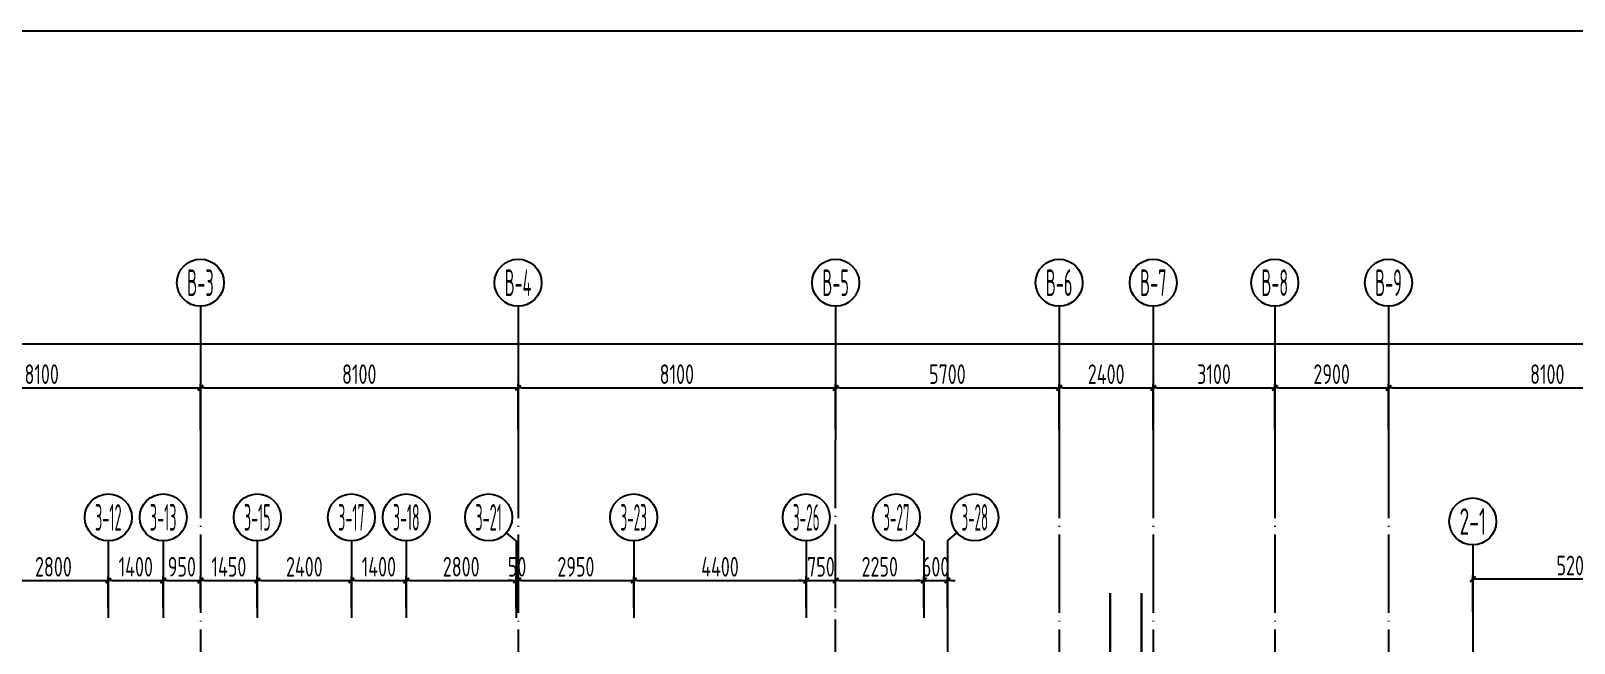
# Model space of a CAD drawing. Extents: x -57409 to 252654, y -8259 to 229119.
# Drawn here: x 59553 to 98913, y 213496 to 229119 of the extents above; entities that cross this region are included whole.
import ezdxf
from ezdxf.enums import TextEntityAlignment as Align

# ---------------------------------------------------------------- set-up
doc = ezdxf.new("R2010")
doc.units = 0
doc.header["$LTSCALE"] = 100
doc.header["$PDMODE"] = 35
doc.header["$PDSIZE"] = 200
doc.linetypes.add('DOTE', pattern=[2.42, 2, -0.2, 0.02, -0.2])
doc.layers.get('0').update_dxf_attribs({"linetype": 'CONTINUOUS'})
doc.layers.get('Defpoints').update_dxf_attribs({"linetype": 'CONTINUOUS'})
for name, color, linetype in [('B-TEXT', 3, 'CONTINUOUS'), ('dote', 253, 'DOTE'), ('Z-AXIS', 3, 'CONTINUOUS')]:
    doc.layers.add(name, color=color, linetype=linetype)
doc.layers.add('mis', color=31, linetype='CONTINUOUS', plot=False)
doc.styles.add('_TCH_AXIS', font='tssdeng.shx', dxfattribs={"width": 0.7, "bigfont": 'tssdchn.shx'})
doc.styles.add('COMPLEX', font='tssdeng.shx', dxfattribs={"width": 0.7, "bigfont": 'tssdchn.shx'})
doc.styles.add('TSSD_Dimension', font='tssdeng.shx', dxfattribs={"width": 0.7})
doc.dimstyles.new('TSSD_100_100$0', dxfattribs={"dimtxt": 300, "dimasz": 100, "dimexe": 100, "dimexo": 250, "dimgap": 100, "dimtad": 1, "dimdec": 0, "dimzin": 0, "dimdsep": 46, "dimtxsty": 'TSSD_Dimension', "dimblk": '_tsdbk', "dimblk1": '_tsdbk', "dimblk2": '_tsdbk', "dimsah": 1, "dimcen": 0, "dimdle": 100, "dimclrt": 7, "dimadec": 0, "dimazin": 0, "dimtfac": 1, "dimtdec": 0, "dimtix": 1, "dimtmove": 2, "dimatfit": 3, "dimldrblk": '_tsdbk', "dimfxl": 1, "dimtolj": 1, "dimtzin": 0, "dimarcsym": 0})

# ---------------------------------------------------------------- blocks, each defined once
blk = doc.blocks.new('_tsdbk')
blk.add_line((-1, 0), (0, 0))
at = {"const_width": 0.5}
blk.add_lwpolyline([(-0.7, -0.7), (0.7, 0.7)], dxfattribs=at)
blk = doc.blocks.new('*D252')
at = {"layer": 'Defpoints', "color": 0}
for p in [(61528, 215095), (58728, 214140), (61528, 214140)]:
    blk.add_point(p, dxfattribs=at)
at = {"layer": 'Z-AXIS', "color": 0, "lineweight": -2}
for p, q in [((58728, 214390), (58728, 215195)), ((58828, 215095), (61428, 215095)), ((61528, 214390), (61528, 215195))]:
    blk.add_line(p, q, dxfattribs=at)
at = {"layer": 'Z-AXIS', "color": 0, "lineweight": -2, "xscale": 100, "yscale": 100, "zscale": 100, "rotation": 180}
blk.add_blockref('_tsdbk', (58728, 215095), dxfattribs=at)
at = {"layer": 'Z-AXIS', "color": 0, "lineweight": -2, "xscale": 100, "yscale": 100, "zscale": 100}
blk.add_blockref('_tsdbk', (61528, 215095), dxfattribs=at)
at = {"layer": 'Z-AXIS', "color": 7, "insert": (60128, 215445), "char_height": 500, "attachment_point": 5, "style": 'TSSD_Dimension'}
blk.add_mtext('\\A1;2800', dxfattribs=at)
blk = doc.blocks.new('*D253')
at = {"layer": 'Defpoints', "color": 0}
for p in [(62928, 215095), (61528, 214140), (62928, 214140)]:
    blk.add_point(p, dxfattribs=at)
at = {"layer": 'Z-AXIS', "color": 0, "lineweight": -2}
for p, q in [((61528, 214390), (61528, 215195)), ((61628, 215095), (62828, 215095)), ((62928, 214390), (62928, 215195))]:
    blk.add_line(p, q, dxfattribs=at)
at = {"layer": 'Z-AXIS', "color": 0, "lineweight": -2, "xscale": 100, "yscale": 100, "zscale": 100, "rotation": 180}
blk.add_blockref('_tsdbk', (61528, 215095), dxfattribs=at)
at = {"layer": 'Z-AXIS', "color": 0, "lineweight": -2, "xscale": 100, "yscale": 100, "zscale": 100}
blk.add_blockref('_tsdbk', (62928, 215095), dxfattribs=at)
at = {"layer": 'Z-AXIS', "color": 7, "insert": (62228, 215445), "char_height": 500, "attachment_point": 5, "style": 'TSSD_Dimension'}
blk.add_mtext('\\A1;1400', dxfattribs=at)
blk = doc.blocks.new('*D254')
at = {"layer": 'Defpoints', "color": 0}
for p in [(65328, 215095), (63878, 214140), (65328, 214140)]:
    blk.add_point(p, dxfattribs=at)
at = {"layer": 'Z-AXIS', "color": 0, "lineweight": -2}
for p, q in [((63878, 214390), (63878, 215195)), ((63978, 215095), (65228, 215095)), ((65328, 214390), (65328, 215195))]:
    blk.add_line(p, q, dxfattribs=at)
at = {"layer": 'Z-AXIS', "color": 0, "lineweight": -2, "xscale": 100, "yscale": 100, "zscale": 100, "rotation": 180}
blk.add_blockref('_tsdbk', (63878, 215095), dxfattribs=at)
at = {"layer": 'Z-AXIS', "color": 0, "lineweight": -2, "xscale": 100, "yscale": 100, "zscale": 100}
blk.add_blockref('_tsdbk', (65328, 215095), dxfattribs=at)
at = {"layer": 'Z-AXIS', "color": 7, "insert": (64603, 215445), "char_height": 500, "attachment_point": 5, "style": 'TSSD_Dimension'}
blk.add_mtext('\\A1;1450', dxfattribs=at)
blk = doc.blocks.new('*D255')
at = {"layer": 'Defpoints', "color": 0}
for p in [(67728, 215095), (65328, 214140), (67728, 214140)]:
    blk.add_point(p, dxfattribs=at)
at = {"layer": 'Z-AXIS', "color": 0, "lineweight": -2}
for p, q in [((65328, 214390), (65328, 215195)), ((65428, 215095), (67628, 215095)), ((67728, 214390), (67728, 215195))]:
    blk.add_line(p, q, dxfattribs=at)
at = {"layer": 'Z-AXIS', "color": 0, "lineweight": -2, "xscale": 100, "yscale": 100, "zscale": 100, "rotation": 180}
blk.add_blockref('_tsdbk', (65328, 215095), dxfattribs=at)
at = {"layer": 'Z-AXIS', "color": 0, "lineweight": -2, "xscale": 100, "yscale": 100, "zscale": 100}
blk.add_blockref('_tsdbk', (67728, 215095), dxfattribs=at)
at = {"layer": 'Z-AXIS', "color": 7, "insert": (66528, 215445), "char_height": 500, "attachment_point": 5, "style": 'TSSD_Dimension'}
blk.add_mtext('\\A1;2400', dxfattribs=at)
blk = doc.blocks.new('*D256')
at = {"layer": 'Defpoints', "color": 0}
for p in [(69128, 215095), (67728, 214140), (69128, 214140)]:
    blk.add_point(p, dxfattribs=at)
at = {"layer": 'Z-AXIS', "color": 0, "lineweight": -2}
for p, q in [((67728, 214390), (67728, 215195)), ((67828, 215095), (69028, 215095)), ((69128, 214390), (69128, 215195))]:
    blk.add_line(p, q, dxfattribs=at)
at = {"layer": 'Z-AXIS', "color": 0, "lineweight": -2, "xscale": 100, "yscale": 100, "zscale": 100, "rotation": 180}
blk.add_blockref('_tsdbk', (67728, 215095), dxfattribs=at)
at = {"layer": 'Z-AXIS', "color": 0, "lineweight": -2, "xscale": 100, "yscale": 100, "zscale": 100}
blk.add_blockref('_tsdbk', (69128, 215095), dxfattribs=at)
at = {"layer": 'Z-AXIS', "color": 7, "insert": (68428, 215445), "char_height": 500, "attachment_point": 5, "style": 'TSSD_Dimension'}
blk.add_mtext('\\A1;1400', dxfattribs=at)
blk = doc.blocks.new('*D257')
at = {"layer": 'Defpoints', "color": 0}
for p in [(71928, 215095), (69128, 214140), (71928, 214140)]:
    blk.add_point(p, dxfattribs=at)
at = {"layer": 'Z-AXIS', "color": 0, "lineweight": -2}
for p, q in [((69128, 214390), (69128, 215195)), ((69228, 215095), (71828, 215095)), ((71928, 214390), (71928, 215195))]:
    blk.add_line(p, q, dxfattribs=at)
at = {"layer": 'Z-AXIS', "color": 0, "lineweight": -2, "xscale": 100, "yscale": 100, "zscale": 100, "rotation": 180}
blk.add_blockref('_tsdbk', (69128, 215095), dxfattribs=at)
at = {"layer": 'Z-AXIS', "color": 0, "lineweight": -2, "xscale": 100, "yscale": 100, "zscale": 100}
blk.add_blockref('_tsdbk', (71928, 215095), dxfattribs=at)
at = {"layer": 'Z-AXIS', "color": 7, "insert": (70528, 215445), "char_height": 500, "attachment_point": 5, "style": 'TSSD_Dimension'}
blk.add_mtext('\\A1;2800', dxfattribs=at)
blk = doc.blocks.new('*D258')
at = {"layer": 'Defpoints', "color": 0}
for p in [(74928, 215095), (71978, 214140), (74928, 214140)]:
    blk.add_point(p, dxfattribs=at)
at = {"layer": 'Z-AXIS', "color": 0, "lineweight": -2}
for p, q in [((71978, 214390), (71978, 215195)), ((72078, 215095), (74828, 215095)), ((74928, 214390), (74928, 215195))]:
    blk.add_line(p, q, dxfattribs=at)
at = {"layer": 'Z-AXIS', "color": 0, "lineweight": -2, "xscale": 100, "yscale": 100, "zscale": 100, "rotation": 180}
blk.add_blockref('_tsdbk', (71978, 215095), dxfattribs=at)
at = {"layer": 'Z-AXIS', "color": 0, "lineweight": -2, "xscale": 100, "yscale": 100, "zscale": 100}
blk.add_blockref('_tsdbk', (74928, 215095), dxfattribs=at)
at = {"layer": 'Z-AXIS', "color": 7, "insert": (73453, 215445), "char_height": 500, "attachment_point": 5, "style": 'TSSD_Dimension'}
blk.add_mtext('\\A1;2950', dxfattribs=at)
blk = doc.blocks.new('*D259')
at = {"layer": 'Defpoints', "color": 0}
for p in [(79328, 215095), (74928, 214140), (79328, 214140)]:
    blk.add_point(p, dxfattribs=at)
at = {"layer": 'Z-AXIS', "color": 0, "lineweight": -2}
for p, q in [((74928, 214390), (74928, 215195)), ((75028, 215095), (79228, 215095)), ((79328, 214390), (79328, 215195))]:
    blk.add_line(p, q, dxfattribs=at)
at = {"layer": 'Z-AXIS', "color": 0, "lineweight": -2, "xscale": 100, "yscale": 100, "zscale": 100, "rotation": 180}
blk.add_blockref('_tsdbk', (74928, 215095), dxfattribs=at)
at = {"layer": 'Z-AXIS', "color": 0, "lineweight": -2, "xscale": 100, "yscale": 100, "zscale": 100}
blk.add_blockref('_tsdbk', (79328, 215095), dxfattribs=at)
at = {"layer": 'Z-AXIS', "color": 7, "insert": (77128, 215445), "char_height": 500, "attachment_point": 5, "style": 'TSSD_Dimension'}
blk.add_mtext('\\A1;4400', dxfattribs=at)
blk = doc.blocks.new('*D260')
at = {"layer": 'Defpoints', "color": 0}
for p in [(82328, 215095), (80078, 214140), (82328, 214140)]:
    blk.add_point(p, dxfattribs=at)
at = {"layer": 'Z-AXIS', "color": 0, "lineweight": -2}
for p, q in [((80078, 214390), (80078, 215195)), ((80178, 215095), (82228, 215095)), ((82328, 214390), (82328, 215195))]:
    blk.add_line(p, q, dxfattribs=at)
at = {"layer": 'Z-AXIS', "color": 0, "lineweight": -2, "xscale": 100, "yscale": 100, "zscale": 100, "rotation": 180}
blk.add_blockref('_tsdbk', (80078, 215095), dxfattribs=at)
at = {"layer": 'Z-AXIS', "color": 0, "lineweight": -2, "xscale": 100, "yscale": 100, "zscale": 100}
blk.add_blockref('_tsdbk', (82328, 215095), dxfattribs=at)
at = {"layer": 'Z-AXIS', "color": 7, "insert": (81203, 215445), "char_height": 500, "attachment_point": 5, "style": 'TSSD_Dimension'}
blk.add_mtext('\\A1;2250', dxfattribs=at)
blk = doc.blocks.new('*D261')
at = {"layer": 'Defpoints', "color": 0}
for p in [(82928, 215095), (82328, 214140), (82928, 214140)]:
    blk.add_point(p, dxfattribs=at)
at = {"layer": 'Z-AXIS', "color": 0, "lineweight": -2}
for p, q in [((82228, 215095), (82128, 215095)), ((82328, 214390), (82328, 215195)), ((82328, 215095), (82928, 215095)), ((82928, 214390), (82928, 215195)), ((83028, 215095), (83128, 215095))]:
    blk.add_line(p, q, dxfattribs=at)
at = {"layer": 'Z-AXIS', "color": 0, "lineweight": -2, "xscale": 100, "yscale": 100, "zscale": 100}
blk.add_blockref('_tsdbk', (82328, 215095), dxfattribs=at)
at = {"layer": 'Z-AXIS', "color": 0, "lineweight": -2, "xscale": 100, "yscale": 100, "zscale": 100, "rotation": 180}
blk.add_blockref('_tsdbk', (82928, 215095), dxfattribs=at)
at = {"layer": 'Z-AXIS', "color": 7, "insert": (82628, 215445), "char_height": 500, "attachment_point": 5, "style": 'TSSD_Dimension'}
blk.add_mtext('\\A1;600', dxfattribs=at)
blk = doc.blocks.new('*D263')
at = {"layer": 'Defpoints', "color": 0}
for p in [(63878, 220009), (55778, 218688), (63878, 218688)]:
    blk.add_point(p, dxfattribs=at)
at = {"layer": 'Z-AXIS', "color": 0, "lineweight": -2}
for p, q in [((55778, 218938), (55778, 220109)), ((63878, 218938), (63878, 220109)), ((55878, 220009), (63778, 220009))]:
    blk.add_line(p, q, dxfattribs=at)
at = {"layer": 'Z-AXIS', "color": 0, "lineweight": -2, "xscale": 100, "yscale": 100, "zscale": 100, "rotation": 180}
blk.add_blockref('_tsdbk', (55778, 220009), dxfattribs=at)
at = {"layer": 'Z-AXIS', "color": 0, "lineweight": -2, "xscale": 100, "yscale": 100, "zscale": 100}
blk.add_blockref('_tsdbk', (63878, 220009), dxfattribs=at)
at = {"layer": 'Z-AXIS', "color": 7, "insert": (59828, 220359), "char_height": 500, "attachment_point": 5, "style": 'TSSD_Dimension'}
blk.add_mtext('\\A1;8100', dxfattribs=at)
blk = doc.blocks.new('*D264')
at = {"layer": 'Defpoints', "color": 0}
for p in [(71978, 220009), (63878, 218688), (71978, 218688)]:
    blk.add_point(p, dxfattribs=at)
at = {"layer": 'Z-AXIS', "color": 0, "lineweight": -2}
for p, q in [((63878, 218938), (63878, 220109)), ((71978, 218938), (71978, 220109)), ((63978, 220009), (71878, 220009))]:
    blk.add_line(p, q, dxfattribs=at)
at = {"layer": 'Z-AXIS', "color": 0, "lineweight": -2, "xscale": 100, "yscale": 100, "zscale": 100, "rotation": 180}
blk.add_blockref('_tsdbk', (63878, 220009), dxfattribs=at)
at = {"layer": 'Z-AXIS', "color": 0, "lineweight": -2, "xscale": 100, "yscale": 100, "zscale": 100}
blk.add_blockref('_tsdbk', (71978, 220009), dxfattribs=at)
at = {"layer": 'Z-AXIS', "color": 7, "insert": (67928, 220359), "char_height": 500, "attachment_point": 5, "style": 'TSSD_Dimension'}
blk.add_mtext('\\A1;8100', dxfattribs=at)
blk = doc.blocks.new('*D265')
at = {"layer": 'Defpoints', "color": 0}
for p in [(85778, 220009), (80078, 218688), (85778, 218688)]:
    blk.add_point(p, dxfattribs=at)
at = {"layer": 'Z-AXIS', "color": 0, "lineweight": -2}
for p, q in [((80078, 218938), (80078, 220109)), ((85778, 218938), (85778, 220109)), ((80178, 220009), (85678, 220009))]:
    blk.add_line(p, q, dxfattribs=at)
at = {"layer": 'Z-AXIS', "color": 0, "lineweight": -2, "xscale": 100, "yscale": 100, "zscale": 100, "rotation": 180}
blk.add_blockref('_tsdbk', (80078, 220009), dxfattribs=at)
at = {"layer": 'Z-AXIS', "color": 0, "lineweight": -2, "xscale": 100, "yscale": 100, "zscale": 100}
blk.add_blockref('_tsdbk', (85778, 220009), dxfattribs=at)
at = {"layer": 'Z-AXIS', "color": 7, "insert": (82928, 220359), "char_height": 500, "attachment_point": 5, "style": 'TSSD_Dimension'}
blk.add_mtext('\\A1;5700', dxfattribs=at)
blk = doc.blocks.new('*D266')
at = {"layer": 'Defpoints', "color": 0}
for p in [(91278, 220009), (88178, 218688), (91278, 218688)]:
    blk.add_point(p, dxfattribs=at)
at = {"layer": 'Z-AXIS', "color": 0, "lineweight": -2}
for p, q in [((88178, 218938), (88178, 220109)), ((91278, 218938), (91278, 220109)), ((88278, 220009), (91178, 220009))]:
    blk.add_line(p, q, dxfattribs=at)
at = {"layer": 'Z-AXIS', "color": 0, "lineweight": -2, "xscale": 100, "yscale": 100, "zscale": 100, "rotation": 180}
blk.add_blockref('_tsdbk', (88178, 220009), dxfattribs=at)
at = {"layer": 'Z-AXIS', "color": 0, "lineweight": -2, "xscale": 100, "yscale": 100, "zscale": 100}
blk.add_blockref('_tsdbk', (91278, 220009), dxfattribs=at)
at = {"layer": 'Z-AXIS', "color": 7, "insert": (89728, 220359), "char_height": 500, "attachment_point": 5, "style": 'TSSD_Dimension'}
blk.add_mtext('\\A1;3100', dxfattribs=at)
blk = doc.blocks.new('*D267')
at = {"layer": 'Defpoints', "color": 0}
for p in [(102278, 220009), (94178, 218688), (102278, 218688)]:
    blk.add_point(p, dxfattribs=at)
at = {"layer": 'Z-AXIS', "color": 0, "lineweight": -2}
for p, q in [((94178, 218938), (94178, 220109)), ((102278, 218938), (102278, 220109)), ((94278, 220009), (102178, 220009))]:
    blk.add_line(p, q, dxfattribs=at)
at = {"layer": 'Z-AXIS', "color": 0, "lineweight": -2, "xscale": 100, "yscale": 100, "zscale": 100, "rotation": 180}
blk.add_blockref('_tsdbk', (94178, 220009), dxfattribs=at)
at = {"layer": 'Z-AXIS', "color": 0, "lineweight": -2, "xscale": 100, "yscale": 100, "zscale": 100}
blk.add_blockref('_tsdbk', (102278, 220009), dxfattribs=at)
at = {"layer": 'Z-AXIS', "color": 7, "insert": (98228, 220359), "char_height": 500, "attachment_point": 5, "style": 'TSSD_Dimension'}
blk.add_mtext('\\A1;8100', dxfattribs=at)
blk = doc.blocks.new('_AXISO')
blk.add_circle((0, 0), 0.5)
at = {"layer": 'B-TEXT', "style": 'COMPLEX', "width": 1.450893}
blk.add_attdef('A', text='', height=0.56, dxfattribs=at).set_placement((0.249375, -0.28), (0.749375, -0.28), align=Align.FIT)
blk = doc.blocks.new('*D271')
at = {"layer": 'Defpoints', "color": 0}
for p in [(80078, 220009), (71978, 218688), (80078, 218688)]:
    blk.add_point(p, dxfattribs=at)
at = {"layer": 'Z-AXIS', "color": 0, "lineweight": -2}
for p, q in [((71978, 218938), (71978, 220109)), ((80078, 218938), (80078, 220109)), ((72078, 220009), (79978, 220009))]:
    blk.add_line(p, q, dxfattribs=at)
at = {"layer": 'Z-AXIS', "color": 0, "lineweight": -2, "xscale": 100, "yscale": 100, "zscale": 100, "rotation": 180}
blk.add_blockref('_tsdbk', (71978, 220009), dxfattribs=at)
at = {"layer": 'Z-AXIS', "color": 0, "lineweight": -2, "xscale": 100, "yscale": 100, "zscale": 100}
blk.add_blockref('_tsdbk', (80078, 220009), dxfattribs=at)
at = {"layer": 'Z-AXIS', "color": 7, "insert": (76028, 220359), "char_height": 500, "attachment_point": 5, "style": 'TSSD_Dimension'}
blk.add_mtext('\\A1;8100', dxfattribs=at)
blk = doc.blocks.new('*D283')
at = {"layer": 'Defpoints', "color": 0}
for p in [(212378, 221130), (50278, 218923), (212378, 218923)]:
    blk.add_point(p, dxfattribs=at)
at = {"layer": 'Z-AXIS', "color": 0, "lineweight": -2}
for p, q in [((50278, 219173), (50278, 221230)), ((212378, 219173), (212378, 221230)), ((50378, 221130), (212278, 221130))]:
    blk.add_line(p, q, dxfattribs=at)
at = {"layer": 'Z-AXIS', "color": 0, "lineweight": -2, "xscale": 100, "yscale": 100, "zscale": 100, "rotation": 180}
blk.add_blockref('_tsdbk', (50278, 221130), dxfattribs=at)
at = {"layer": 'Z-AXIS', "color": 0, "lineweight": -2, "xscale": 100, "yscale": 100, "zscale": 100}
blk.add_blockref('_tsdbk', (212378, 221130), dxfattribs=at)
at = {"layer": 'Z-AXIS', "color": 7, "insert": (103570, 221480), "char_height": 500, "attachment_point": 5, "style": 'TSSD_Dimension'}
blk.add_mtext('\\A1;162100', dxfattribs=at)
blk = doc.blocks.new('*D286')
at = {"layer": 'Defpoints', "color": 0}
for p in [(63878, 215095), (62928, 214140), (63878, 214140)]:
    blk.add_point(p, dxfattribs=at)
at = {"layer": 'Z-AXIS', "color": 0, "lineweight": -2}
for p, q in [((62928, 214390), (62928, 215195)), ((63028, 215095), (63778, 215095)), ((63878, 214390), (63878, 215195))]:
    blk.add_line(p, q, dxfattribs=at)
at = {"layer": 'Z-AXIS', "color": 0, "lineweight": -2, "xscale": 100, "yscale": 100, "zscale": 100, "rotation": 180}
blk.add_blockref('_tsdbk', (62928, 215095), dxfattribs=at)
at = {"layer": 'Z-AXIS', "color": 0, "lineweight": -2, "xscale": 100, "yscale": 100, "zscale": 100}
blk.add_blockref('_tsdbk', (63878, 215095), dxfattribs=at)
at = {"layer": 'Z-AXIS', "color": 7, "insert": (63403, 215445), "char_height": 500, "attachment_point": 5, "style": 'TSSD_Dimension'}
blk.add_mtext('\\A1;950', dxfattribs=at)
blk = doc.blocks.new('*D287')
at = {"layer": 'Defpoints', "color": 0}
for p in [(71978, 215095), (71928, 214140), (71978, 214140)]:
    blk.add_point(p, dxfattribs=at)
at = {"layer": 'Z-AXIS', "color": 0, "lineweight": -2}
for p, q in [((71828, 215095), (71728, 215095)), ((71928, 214390), (71928, 215195)), ((71928, 215095), (71978, 215095)), ((71978, 214390), (71978, 215195)), ((72078, 215095), (72178, 215095))]:
    blk.add_line(p, q, dxfattribs=at)
at = {"layer": 'Z-AXIS', "color": 0, "lineweight": -2, "xscale": 100, "yscale": 100, "zscale": 100}
blk.add_blockref('_tsdbk', (71928, 215095), dxfattribs=at)
at = {"layer": 'Z-AXIS', "color": 0, "lineweight": -2, "xscale": 100, "yscale": 100, "zscale": 100, "rotation": 180}
blk.add_blockref('_tsdbk', (71978, 215095), dxfattribs=at)
at = {"layer": 'Z-AXIS', "color": 7, "insert": (71953, 215445), "char_height": 500, "attachment_point": 5, "style": 'TSSD_Dimension'}
blk.add_mtext('\\A1;50', dxfattribs=at)
blk = doc.blocks.new('*D288')
at = {"layer": 'Defpoints', "color": 0}
for p in [(80078, 215095), (79328, 214140), (80078, 214140)]:
    blk.add_point(p, dxfattribs=at)
at = {"layer": 'Z-AXIS', "color": 0, "lineweight": -2}
for p, q in [((79228, 215095), (79128, 215095)), ((79328, 214390), (79328, 215195)), ((79328, 215095), (80078, 215095)), ((80078, 214390), (80078, 215195)), ((80178, 215095), (80278, 215095))]:
    blk.add_line(p, q, dxfattribs=at)
at = {"layer": 'Z-AXIS', "color": 0, "lineweight": -2, "xscale": 100, "yscale": 100, "zscale": 100}
blk.add_blockref('_tsdbk', (79328, 215095), dxfattribs=at)
at = {"layer": 'Z-AXIS', "color": 0, "lineweight": -2, "xscale": 100, "yscale": 100, "zscale": 100, "rotation": 180}
blk.add_blockref('_tsdbk', (80078, 215095), dxfattribs=at)
at = {"layer": 'Z-AXIS', "color": 7, "insert": (79703, 215445), "char_height": 500, "attachment_point": 5, "style": 'TSSD_Dimension'}
blk.add_mtext('\\A1;750', dxfattribs=at)
blk = doc.blocks.new('*D289')
at = {"layer": 'Defpoints', "color": 0}
for p in [(88178, 220009), (85778, 218688), (88178, 218688)]:
    blk.add_point(p, dxfattribs=at)
at = {"layer": 'Z-AXIS', "color": 0, "lineweight": -2}
for p, q in [((85778, 218938), (85778, 220109)), ((88178, 218938), (88178, 220109)), ((85878, 220009), (88078, 220009))]:
    blk.add_line(p, q, dxfattribs=at)
at = {"layer": 'Z-AXIS', "color": 0, "lineweight": -2, "xscale": 100, "yscale": 100, "zscale": 100, "rotation": 180}
blk.add_blockref('_tsdbk', (85778, 220009), dxfattribs=at)
at = {"layer": 'Z-AXIS', "color": 0, "lineweight": -2, "xscale": 100, "yscale": 100, "zscale": 100}
blk.add_blockref('_tsdbk', (88178, 220009), dxfattribs=at)
at = {"layer": 'Z-AXIS', "color": 7, "insert": (86978, 220359), "char_height": 500, "attachment_point": 5, "style": 'TSSD_Dimension'}
blk.add_mtext('\\A1;2400', dxfattribs=at)
blk = doc.blocks.new('*D301')
at = {"layer": 'Defpoints', "color": 0}
for p in [(94178, 220009), (91278, 218688), (94178, 218688)]:
    blk.add_point(p, dxfattribs=at)
at = {"layer": 'Z-AXIS', "color": 0, "lineweight": -2}
for p, q in [((91278, 218938), (91278, 220109)), ((94178, 218938), (94178, 220109)), ((91378, 220009), (94078, 220009))]:
    blk.add_line(p, q, dxfattribs=at)
at = {"layer": 'Z-AXIS', "color": 0, "lineweight": -2, "xscale": 100, "yscale": 100, "zscale": 100, "rotation": 180}
blk.add_blockref('_tsdbk', (91278, 220009), dxfattribs=at)
at = {"layer": 'Z-AXIS', "color": 0, "lineweight": -2, "xscale": 100, "yscale": 100, "zscale": 100}
blk.add_blockref('_tsdbk', (94178, 220009), dxfattribs=at)
at = {"layer": 'Z-AXIS', "color": 7, "insert": (92728, 220359), "char_height": 500, "attachment_point": 5, "style": 'TSSD_Dimension'}
blk.add_mtext('\\A1;2900', dxfattribs=at)
blk = doc.blocks.new('*D316')
at = {"layer": 'Defpoints', "color": 0}
for p in [(96328, 215128), (96328, 214036), (101528, 214036)]:
    blk.add_point(p, dxfattribs=at)
at = {"layer": 'Z-AXIS', "color": 0, "lineweight": -2}
for p, q in [((96328, 214286), (96328, 215228)), ((101428, 215128), (96428, 215128)), ((101528, 214286), (101528, 215228))]:
    blk.add_line(p, q, dxfattribs=at)
at = {"layer": 'Z-AXIS', "color": 0, "lineweight": -2, "xscale": 100, "yscale": 100, "zscale": 100, "rotation": 180}
blk.add_blockref('_tsdbk', (96328, 215128), dxfattribs=at)
at = {"layer": 'Z-AXIS', "color": 0, "lineweight": -2, "xscale": 100, "yscale": 100, "zscale": 100}
blk.add_blockref('_tsdbk', (101528, 215128), dxfattribs=at)
at = {"layer": 'Z-AXIS', "color": 7, "insert": (98928, 215478), "char_height": 500, "attachment_point": 5, "style": 'TSSD_Dimension'}
blk.add_mtext('\\A1;5200', dxfattribs=at)
blk = doc.blocks.new('后浇带现场')
at = {"color": 6, "lineweight": 30}
for points in [[(714656, 762040), (714656, 738930), (710056, 738930), (710056, 730049), (775507, 730049), (775507, 772730)], [(715456, 762040), (715456, 738130), (710856, 738130), (710856, 730849), (774707, 730849), (774707, 772730)]]:
    blk.add_lwpolyline(points, dxfattribs=at)

msp = doc.modelspace()

# ---------------------------------------------------------------- linework, layer by layer
at = {"layer": 'dote', "ltscale": 10}
for p, q in [((63877.6, 218687.9), (63877.6, 164862.7)), ((71977.6, 218687.9), (71977.6, 164862.7)), ((80077.6, 158862.7), (80077.6, 218687.9)), ((85777.6, 218687.9), (85777.6, 192612.7)), ((88177.6, 218687.9), (88177.7, 75280)), ((91277.6, 218687.9), (91277.6, 203612.7)), ((94177.6, 218687.9), (94177.7, 75280)), ((82927.6, 214139.7), (82927.6, 191803)), ((96327.6, 214035.5), (96327.6, 196954.1))]:
    msp.add_line(p, q, dxfattribs=at)
at = {"layer": 'mis'}
msp.add_lwpolyline([(23132, 229118.7), (252632, 229118.7), (252632, -6908), (23132, -6908)], close=True, dxfattribs=at)
at = {"layer": 'Z-AXIS'}
for p, q in [((63877.6, 222093.4), (63877.6, 218687.9)), ((71977.6, 222093.4), (71977.6, 218687.9)), ((80077.6, 222093.4), (80077.6, 218687.9)), ((85777.6, 222093.4), (85777.6, 218687.9)), ((88177.6, 222093.4), (88177.6, 218687.9)), ((91277.6, 222093.4), (91277.6, 218687.9)), ((94177.6, 222093.4), (94177.6, 218687.9)), ((61527.6, 216105.2), (61527.6, 214139.7)), ((62927.6, 216105.2), (62927.6, 214139.7)), ((65327.6, 216105.2), (65327.6, 214139.7)), ((67727.6, 216105.2), (67727.6, 214139.7)), ((69127.6, 216105.2), (69127.6, 214139.7)), ((71927.6, 216105.2), (71683.2, 216314.7)), ((71927.6, 216105.2), (71927.6, 214139.7)), ((74927.6, 216105.2), (74927.6, 214139.7)), ((79327.6, 216105.2), (79327.6, 214139.7)), ((82327.6, 216105.2), (82083.2, 216314.7)), ((82327.6, 216105.2), (82327.6, 214139.7)), ((82927.6, 216105.2), (83172.1, 216314.7)), ((82927.6, 216105.2), (82927.6, 214139.7)), ((96327.6, 216001.1), (96327.6, 214035.5))]:
    msp.add_line(p, q, dxfattribs=at)

# ---------------------------------------------------------------- block references
at = {"color": 3, "lineweight": 30}
msp.add_blockref('后浇带现场', (-627579.1, -547267.4), dxfattribs=at)
at = {"layer": 'Z-AXIS'}
ref = msp.add_blockref('_AXISO', (63877.6, 222693.4), dxfattribs=dict(at, xscale=1199.999999999998, yscale=1200, zscale=1200, rotation=359.9996457873846))
ref.add_attrib('A', 'B-3', dxfattribs={"color": 7, "height": 678.82, "rotation": 359.99965, "style": '_TCH_AXIS', "width": 0.42623}).set_placement((63538.2, 222354), (64217.1, 222354), align=Align.FIT)
ref = msp.add_blockref('_AXISO', (71977.6, 222693.4), dxfattribs=dict(at, xscale=1199.999999999998, yscale=1200, zscale=1200, rotation=359.9996457873846))
ref.add_attrib('A', 'B-4', dxfattribs={"color": 7, "height": 678.82, "rotation": 359.99965, "style": '_TCH_AXIS', "width": 0.419355}).set_placement((71638.2, 222354), (72317.1, 222354), align=Align.FIT)
ref = msp.add_blockref('_AXISO', (80077.6, 222693.4), dxfattribs=dict(at, xscale=1199.999999999998, yscale=1200, zscale=1200, rotation=359.9996457873846))
ref.add_attrib('A', 'B-5', dxfattribs={"color": 7, "height": 678.82, "rotation": 359.99965, "style": '_TCH_AXIS', "width": 0.42623}).set_placement((79738.2, 222354), (80417.1, 222354), align=Align.FIT)
ref = msp.add_blockref('_AXISO', (85777.6, 222693.4), dxfattribs=dict(at, xscale=1199.999999999998, yscale=1200, zscale=1200, rotation=359.9996457873846))
ref.add_attrib('A', 'B-6', dxfattribs={"color": 7, "height": 678.82, "rotation": 359.99965, "style": '_TCH_AXIS', "width": 0.433333}).set_placement((85438.2, 222354), (86117.1, 222354), align=Align.FIT)
ref = msp.add_blockref('_AXISO', (88177.6, 222693.4), dxfattribs=dict(at, xscale=1199.999999999998, yscale=1200, zscale=1200, rotation=359.9996457873846))
ref.add_attrib('A', 'B-7', dxfattribs={"color": 7, "height": 678.82, "rotation": 359.99965, "style": '_TCH_AXIS', "width": 0.42623}).set_placement((87838.2, 222354), (88517, 222354), align=Align.FIT)
ref = msp.add_blockref('_AXISO', (91277.6, 222693.4), dxfattribs=dict(at, xscale=1199.999999999998, yscale=1200, zscale=1200, rotation=359.9996457873846))
ref.add_attrib('A', 'B-8', dxfattribs={"color": 7, "height": 678.82, "rotation": 359.99965, "style": '_TCH_AXIS', "width": 0.42623}).set_placement((90938.2, 222354), (91617.1, 222354), align=Align.FIT)
ref = msp.add_blockref('_AXISO', (94177.6, 222693.4), dxfattribs=dict(at, xscale=1199.999999999998, yscale=1200, zscale=1200, rotation=359.9996457873846))
ref.add_attrib('A', 'B-9', dxfattribs={"color": 7, "height": 678.82, "rotation": 359.99965, "style": '_TCH_AXIS', "width": 0.433333}).set_placement((93838.2, 222354), (94517.1, 222354), align=Align.FIT)
ref = msp.add_blockref('_AXISO', (61527.6, 216705.2), dxfattribs=dict(at, xscale=1199.999999999998, yscale=1200, zscale=1200, rotation=359.9996457873846))
ref.add_attrib('A', '3-12', dxfattribs={"color": 7, "height": 678.82, "rotation": 359.99965, "style": '_TCH_AXIS', "width": 0.325}).set_placement((61188.2, 216365.8), (61867.1, 216365.8), align=Align.FIT)
ref = msp.add_blockref('_AXISO', (62927.6, 216705.2), dxfattribs=dict(at, xscale=1199.999999999998, yscale=1200, zscale=1200, rotation=359.9996457873846))
ref.add_attrib('A', '3-13', dxfattribs={"color": 7, "height": 678.82, "rotation": 359.99965, "style": '_TCH_AXIS', "width": 0.325}).set_placement((62588.2, 216365.8), (63267.1, 216365.8), align=Align.FIT)
ref = msp.add_blockref('_AXISO', (65327.6, 216705.2), dxfattribs=dict(at, xscale=1199.999999999998, yscale=1200, zscale=1200, rotation=359.9996457873846))
ref.add_attrib('A', '3-15', dxfattribs={"color": 7, "height": 678.82, "rotation": 359.99965, "style": '_TCH_AXIS', "width": 0.325}).set_placement((64988.2, 216365.8), (65667.1, 216365.8), align=Align.FIT)
ref = msp.add_blockref('_AXISO', (67727.6, 216705.2), dxfattribs=dict(at, xscale=1199.999999999998, yscale=1200, zscale=1200, rotation=359.9996457873846))
ref.add_attrib('A', '3-17', dxfattribs={"color": 7, "height": 678.82, "rotation": 359.99965, "style": '_TCH_AXIS', "width": 0.325}).set_placement((67388.2, 216365.8), (68067.1, 216365.8), align=Align.FIT)
ref = msp.add_blockref('_AXISO', (69127.6, 216705.2), dxfattribs=dict(at, xscale=1199.999999999998, yscale=1200, zscale=1200, rotation=359.9996457873846))
ref.add_attrib('A', '3-18', dxfattribs={"color": 7, "height": 678.82, "rotation": 359.99965, "style": '_TCH_AXIS', "width": 0.325}).set_placement((68788.2, 216365.8), (69467.1, 216365.8), align=Align.FIT)
ref = msp.add_blockref('_AXISO', (71227.6, 216705.2), dxfattribs=dict(at, xscale=1199.999999999998, yscale=1200, zscale=1200, rotation=359.9996457873846))
ref.add_attrib('A', '3-21', dxfattribs={"color": 7, "height": 678.82, "rotation": 359.99965, "style": '_TCH_AXIS', "width": 0.346667}).set_placement((70888.2, 216365.8), (71567.1, 216365.8), align=Align.FIT)
ref = msp.add_blockref('_AXISO', (74927.6, 216705.2), dxfattribs=dict(at, xscale=1199.999999999998, yscale=1200, zscale=1200, rotation=359.9996457873846))
ref.add_attrib('A', '3-23', dxfattribs={"color": 7, "height": 678.82, "rotation": 359.99965, "style": '_TCH_AXIS', "width": 0.325}).set_placement((74588.2, 216365.8), (75267.1, 216365.8), align=Align.FIT)
ref = msp.add_blockref('_AXISO', (79327.6, 216705.2), dxfattribs=dict(at, xscale=1199.999999999998, yscale=1200, zscale=1200, rotation=359.9996457873846))
ref.add_attrib('A', '3-26', dxfattribs={"color": 7, "height": 678.82, "rotation": 359.99965, "style": '_TCH_AXIS', "width": 0.329114}).set_placement((78988.2, 216365.8), (79667.1, 216365.8), align=Align.FIT)
ref = msp.add_blockref('_AXISO', (81627.6, 216705.2), dxfattribs=dict(at, xscale=1199.999999999998, yscale=1200, zscale=1200, rotation=359.9996457873846))
ref.add_attrib('A', '3-27', dxfattribs={"color": 7, "height": 678.82, "rotation": 359.99965, "style": '_TCH_AXIS', "width": 0.325}).set_placement((81288.2, 216365.8), (81967.1, 216365.8), align=Align.FIT)
ref = msp.add_blockref('_AXISO', (83627.6, 216705.2), dxfattribs=dict(at, xscale=1199.999999999998, yscale=1200, zscale=1200, rotation=359.9996457873846))
ref.add_attrib('A', '3-28', dxfattribs={"color": 7, "height": 678.82, "rotation": 359.99965, "style": '_TCH_AXIS', "width": 0.325}).set_placement((83288.2, 216365.8), (83967.1, 216365.8), align=Align.FIT)
ref = msp.add_blockref('_AXISO', (96327.6, 216601.1), dxfattribs=dict(at, xscale=1199.999999999998, yscale=1200, zscale=1200, rotation=359.9996457873846))
ref.add_attrib('A', '2-1', dxfattribs={"color": 7, "height": 678.82, "rotation": 359.99965, "style": '_TCH_AXIS', "width": 0.472727}).set_placement((95988.2, 216261.6), (96667, 216261.6), align=Align.FIT)

# ---------------------------------------------------------------- dimensions: what is measured, and where the dimension line sits
dim = msp.add_linear_dim(base=(212377.6, 221130.3), p1=(50277.6, 218923.1), p2=(212377.6, 218923.1), dimstyle='TSSD_100_100$0', override={"dimtxt": 500}, dxfattribs=at)
dim.commit()
dim.dimension.update_dxf_attribs({"geometry": '*D283', "text_midpoint": (103570.2, 221480.3), "dimtype": 160})
for base, p1, p2, picture, middle in [((63877.6, 220009.4), (55777.6, 218687.9), (63877.6, 218687.9), '*D263', (59827.6, 220359.4)), ((71977.6, 220009.4), (63877.6, 218687.9), (71977.6, 218687.9), '*D264', (67927.6, 220359.4)), ((80077.6, 220009.4), (71977.6, 218687.9), (80077.6, 218687.9), '*D271', (76027.6, 220359.4)), ((85777.6, 220009.4), (80077.6, 218687.9), (85777.6, 218687.9), '*D265', (82927.6, 220359.4)), ((88177.6, 220009.4), (85777.6, 218687.9), (88177.6, 218687.9), '*D289', (86977.6, 220359.4)), ((91277.6, 220009.4), (88177.6, 218687.9), (91277.6, 218687.9), '*D266', (89727.6, 220359.4)), ((94177.6, 220009.4), (91277.6, 218687.9), (94177.6, 218687.9), '*D301', (92727.6, 220359.4)), ((102277.6, 220009.4), (94177.6, 218687.9), (102277.6, 218687.9), '*D267', (98227.6, 220359.4)), ((61527.6, 215094.5), (58727.6, 214139.7), (61527.6, 214139.7), '*D252', (60127.6, 215444.5)), ((62927.6, 215094.5), (61527.6, 214139.7), (62927.6, 214139.7), '*D253', (62227.6, 215444.5)), ((63877.6, 215094.5), (62927.6, 214139.7), (63877.6, 214139.7), '*D286', (63402.6, 215444.5)), ((65327.6, 215094.5), (63877.6, 214139.7), (65327.6, 214139.7), '*D254', (64602.6, 215444.5)), ((67727.6, 215094.5), (65327.6, 214139.7), (67727.6, 214139.7), '*D255', (66527.6, 215444.5)), ((69127.6, 215094.5), (67727.6, 214139.7), (69127.6, 214139.7), '*D256', (68427.6, 215444.5)), ((71927.6, 215094.5), (69127.6, 214139.7), (71927.6, 214139.7), '*D257', (70527.6, 215444.5)), ((71977.6, 215094.5), (71927.6, 214139.7), (71977.6, 214139.7), '*D287', (71952.6, 215444.5)), ((74927.6, 215094.5), (71977.6, 214139.7), (74927.6, 214139.7), '*D258', (73452.6, 215444.5)), ((79327.6, 215094.5), (74927.6, 214139.7), (79327.6, 214139.7), '*D259', (77127.6, 215444.5)), ((80077.6, 215094.5), (79327.6, 214139.7), (80077.6, 214139.7), '*D288', (79702.6, 215444.5)), ((82327.6, 215094.5), (80077.6, 214139.7), (82327.6, 214139.7), '*D260', (81202.6, 215444.5)), ((82927.6, 215094.5), (82327.6, 214139.7), (82927.6, 214139.7), '*D261', (82627.6, 215444.5))]:
    dim = msp.add_linear_dim(base=base, p1=p1, p2=p2, dimstyle='TSSD_100_100$0', override={"dimtxt": 500}, dxfattribs=at)
    dim.commit()
    dim.dimension.update_dxf_attribs({"geometry": picture, "text_midpoint": middle})
dim = msp.add_linear_dim(base=(96327.6, 215128), p1=(101527.6, 214035.5), p2=(96327.6, 214035.5), angle=180, dimstyle='TSSD_100_100$0', override={"dimtxt": 500}, dxfattribs=at)
dim.commit()
dim.dimension.update_dxf_attribs({"geometry": '*D316', "text_midpoint": (98927.6, 215478)})

doc.saveas('drawing.dxf')
